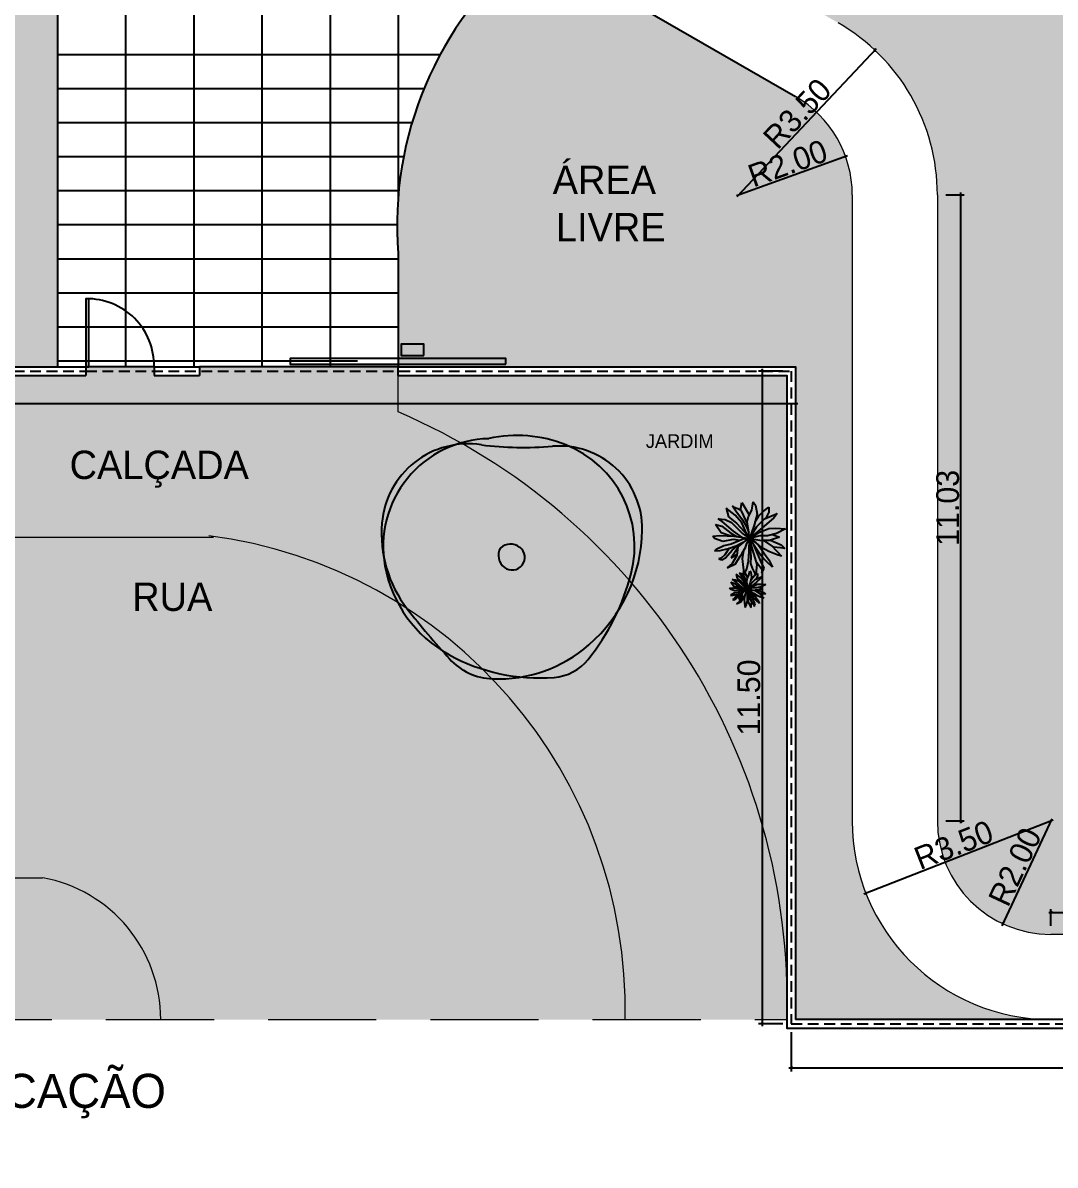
# Model space of a CAD drawing. Header units: feet. Extents: x 1734 to 1931, y 883 to 1088.
# Drawn here: x 1823.87 to 1842.05, y 1031.99 to 1052.12 of the extents above; entities that cross this region are included whole.
import ezdxf

# ---------------------------------------------------------------- set-up
doc = ezdxf.new("R2010")
doc.units = ezdxf.units.FT
doc.header["$LTSCALE"] = 0.3
doc.header["$MEASUREMENT"] = 0
doc.header["$PDMODE"] = 32
doc.header["$PDSIZE"] = 0.1
doc.linetypes.add('DASHED2', pattern=[0.375, 0.25, -0.125])
doc.linetypes.add('HIDDEN', pattern=[9.525, 6.35, -3.175])
doc.layers.get('0').update_dxf_attribs({"linetype": 'CONTINUOUS'})
doc.layers.get('Defpoints').update_dxf_attribs({"linetype": 'CONTINUOUS'})
for name, color, linetype in [('03', 96, 'CONTINUOUS'), ('1', 1, 'CONTINUOUS'), ('2', 44, 'CONTINUOUS'), ('3', 3, 'CONTINUOUS'), ('Cotas', 1, 'CONTINUOUS'), ('demolição', 140, 'DASHED2'), ('LOTE', 5, 'CONTINUOUS'), ('projecao', 8, 'HIDDEN'), ('Texto', 44, 'CONTINUOUS')]:
    doc.layers.add(name, color=color, linetype=linetype)
doc.styles.add('style1', font='GOTHIC.TTF')
doc.dimstyles.new('ESC-100', dxfattribs={"dimtxt": 0.16, "dimasz": 0.04, "dimexe": 0.06, "dimexo": 0.15, "dimgap": 0.02, "dimtad": 1, "dimzin": 4, "dimdsep": 46, "dimtxsty": 'style1', "dimblk": 'OBLIQUE', "dimcen": 0.01, "dimdle": 0.04, "dimclrd": 14, "dimclre": 14, "dimclrt": 2, "dimazin": 0, "dimtfac": 1, "dimtix": 1, "dimtmove": 2, "dimatfit": 0, "dimldrblk": 'OPEN90', "dimfxl": 1, "dimtolj": 1, "dimtzin": 4, "dimlwd": -1, "dimlwe": -1, "dimarcsym": 0})

# ---------------------------------------------------------------- blocks, each defined once
blk = doc.blocks.new('2D-VEG2')
at = {"layer": '1', "color": 78}
for p, q in [((-0.414, 1.38), (-0.519, 1.424)), ((-0.519, 1.424), (-0.467, 1.142)), ((-0.005, 1.105), (0.047, 1.449)), ((0.047, 1.449), (0.076, 1.524)), ((0.076, 1.524), (0.123, 1.305)), ((0.45, 1.349), (0.444, 1.455)), ((0.444, 1.455), (0.515, 1.349)), ((-1.01, 0.886), (-1.139, 1.004)), ((-1.139, 1.004), (-1.033, 0.742)), ((-0.554, 1.048), (-0.952, 1.18)), ((-0.952, 1.18), (-0.811, 0.954)), ((-0.811, 0.954), (-0.432, 0.673)), ((-0.317, 0.716), (-0.554, 1.048)), ((-0.467, 1.142), (-0.268, 0.579)), ((-0.198, 1.092), (-0.414, 1.38)), ((-0.151, 0.66), (-0.198, 1.092)), ((0.006, 0.792), (-0.005, 1.105)), ((0.123, 1.305), (0.147, 0.948)), ((0.147, 0.948), (0.135, 0.61)), ((0.146, 0.917), (0.351, 1.167)), ((0.234, 0.579), (0.55, 0.954)), ((0.48, 1.18), (0.258, 0.817)), ((0.351, 1.167), (0.45, 1.349)), ((0.515, 1.349), (0.48, 1.18)), ((0.55, 0.954), (0.48, 0.673)), ((0.526, 0.698), (0.783, 0.986)), ((0.783, 0.986), (0.9, 1.236)), ((0.9, 1.236), (0.83, 0.848)), ((-1.471, 0.573), (-1.103, 0.579)), ((-1.092, 0.297), (-1.471, 0.573)), ((-1.103, 0.579), (-0.753, 0.341)), ((-1.033, 0.742), (-0.841, 0.523)), ((-0.782, 0.742), (-1.01, 0.886)), ((-0.841, 0.523), (-0.537, 0.36)), ((-0.473, 0.554), (-0.782, 0.742)), ((-0.137, 0.296), (-0.473, 0.554)), ((-0.432, 0.673), (-0.233, 0.491)), ((-0.268, 0.579), (0, 0)), ((-0.036, 0.403), (-0.151, 0.66)), ((-0.052, 0.26), (0.006, 0.792)), ((0.041, 0.203), (0.193, 0.56)), ((0.135, 0.61), (0.071, 0.273)), ((0.258, 0.817), (0.103, 0.45)), ((0.193, 0.56), (0.526, 0.698)), ((0.421, 0.383), (0.707, 0.535)), ((0.59, 0.585), (0.497, 0.466)), ((0.83, 0.848), (0.59, 0.585)), ((0.707, 0.535), (1.064, 0.598)), ((1.064, 0.598), (1.379, 0.635)), ((1.379, 0.635), (1.169, 0.466)), ((-1.218, 0.031), (-1.512, -0.116)), ((-1.407, 0.241), (-1.483, 0.285)), ((-1.483, 0.285), (-1.197, 0.203)), ((-1.308, 0.109), (-1.407, 0.241)), ((-1.179, -0.003), (-1.308, 0.109)), ((-1.197, 0.203), (-0.858, 0.072)), ((-0.712, 0.122), (-1.092, 0.297)), ((-0.858, 0.072), (-0.461, -0.016)), ((-0.753, 0.341), (-0.137, 0.036)), ((-0.204, 0.053), (-0.712, 0.122)), ((-0.537, 0.36), (-0.274, 0.216)), ((-0.473, -0.341), (0, 0)), ((0, 0), (-0.379, -0.429)), ((-0.362, -0.836), (0, 0)), ((0, 0), (-0.35, -0.053)), ((-0.274, 0.216), (0, 0)), ((0, 0), (-0.204, 0.053)), ((0, 0), (-0.128, -0.441)), ((0, 0), (-0.052, 0.26)), ((0, 0), (0.041, 0.203)), ((0.509, 0.172), (0, 0)), ((0.17, 0.166), (0, 0)), ((0, 0), (0.742, 0.166)), ((0.462, 0.016), (0, 0)), ((0.018, -0.429), (0, 0)), ((0, 0), (0.263, -0.541)), ((0.246, -0.203), (0, 0)), ((0.807, -0.241), (0, 0)), ((0.316, 0.266), (0.17, 0.166)), ((0.497, 0.466), (0.316, 0.266)), ((0.824, 0.009), (0.462, 0.016)), ((0.684, 0.235), (0.509, 0.172)), ((0.883, 0.303), (0.684, 0.235)), ((0.742, 0.166), (0.999, 0.26)), ((1.11, 0.003), (0.824, 0.009)), ((1.169, 0.466), (0.883, 0.303)), ((0.988, 0.006), (1.356, -0.122)), ((0.999, 0.26), (1.204, 0.247)), ((1.362, 0.109), (1.11, 0.003)), ((1.204, 0.247), (1.443, 0.21)), ((1.519, 0.172), (1.362, 0.109)), ((1.443, 0.21), (1.519, 0.172)), ((-1.512, -0.116), (-0.934, -0.254)), ((-1.092, -0.416), (-1.407, -0.573)), ((-0.607, -0.085), (-1.179, -0.003)), ((-0.882, -0.222), (-1.092, -0.416)), ((-0.683, -0.103), (-0.882, -0.222)), ((-0.864, -0.579), (-0.473, -0.341)), ((-0.587, -0.411), (-0.782, -0.635)), ((-0.35, -0.053), (-0.683, -0.103)), ((-0.379, -0.429), (-0.601, -0.817)), ((-0.461, -0.016), (-0.249, -0.04)), ((-0.128, -0.441), (-0.169, -0.873)), ((0.106, -0.736), (0.018, -0.429)), ((0.491, -0.36), (0.246, -0.203)), ((1.023, -0.185), (0.307, -0.092)), ((0.324, -0.253), (0.778, -0.41)), ((0.737, -0.604), (0.491, -0.36)), ((0.778, -0.41), (1.07, -0.51)), ((1.128, -0.404), (0.807, -0.241)), ((1.338, -0.228), (1.023, -0.185)), ((1.403, -0.573), (1.128, -0.404)), ((1.519, -0.078), (1.338, -0.228)), ((1.356, -0.122), (1.519, -0.078)), ((-1.407, -0.573), (-1.244, -0.623)), ((-1.244, -0.623), (-0.864, -0.579)), ((-0.911, -0.848), (-1.004, -1.13)), ((-0.782, -0.635), (-0.911, -0.848)), ((-0.811, -1.073), (-0.613, -0.873)), ((-0.601, -0.817), (-0.66, -1.374)), ((-0.531, -1.205), (-0.362, -0.836)), ((-0.169, -0.873), (-0.099, -1.161)), ((0.117, -1.117), (0.106, -0.736)), ((0.322, -0.804), (0.252, -0.529)), ((0.263, -0.541), (0.623, -0.844)), ((0.293, -1.192), (0.316, -0.804)), ((0.316, -0.804), (0.62, -1.167)), ((0.554, -0.786), (1.075, -1.055)), ((0.737, -1.111), (0.623, -0.844)), ((0.97, -0.892), (0.737, -0.604)), ((1.075, -1.055), (0.97, -0.892)), ((1.07, -0.51), (1.403, -0.573)), ((-1.004, -1.13), (-0.811, -1.073)), ((-0.66, -1.374), (-0.531, -1.205)), ((-0.099, -1.161), (0.041, -1.524)), ((0.041, -1.524), (0.117, -1.117)), ((0.117, -0.942), (0.293, -1.192)), ((0.62, -1.167), (0.813, -1.267)), ((0.813, -1.267), (0.737, -1.111))]:
    blk.add_line(p, q, dxfattribs=at)
blk = doc.blocks.new('Arvore_M')
at = {"color": 89, "true_color": 0x2e4b26}
for centre, radius, start, end in [((29.6, 148.2), 161.7, 100.4555, 151.0425), ((41.7, 154), 157.5, 85.3103, 127.4297), ((25, 173), 136.5, 1.1676, 100.4555), ((45.6, 202.1), 109.3, 351.1087, 85.3103), ((683.4, -654.4), 1189.6, 128.3098, 132.2959), ((-64.8, 167.9), 77.9, 132.2959, 177.6877), ((95.6, 111.7), 237.1, 151.0425, 184.4792), ((582.4, 131.8), 432.1, 172.9001, 184.8756), ((0.2, 139.7), 165.3, 338.1526, 12.6145), ((32.3, 164), 175, 177.6877, 221.0767), ((13.7, 144.5), 19.1, 61.2791, 142.6793), ((8.9, 148.2), 19.1, 321.6826, 43.0427), ((11.3, 146.3), 16.1, 142.6793, 321.6826), ((-79.4, 98), 61.6, 184.4792, 231.1587), ((47.5, 86.2), 104.7, 269.0752, 4.8756), ((25.1, 129.7), 138.5, 255.6085, 338.1526), ((62, 273.5), 287, 231.1587, 255.6085), ((49, 178.6), 197.2, 221.0767, 269.0752)]:
    blk.add_arc(centre, radius, start, end, dxfattribs=at)
blk = doc.blocks.new('_Oblique')
at = {"color": 0, "linetype": 'ByBlock', "lineweight": -2}
blk.add_line((-0.5, -0.5), (0.5, 0.5), dxfattribs=at)
blk = doc.blocks.new('*D598')
at = {"layer": 'Cotas', "color": 14, "transparency": 16777216}
blk.add_line((1836.452, 1049.057), (1838.905, 1051.663), dxfattribs=at)
at = {"layer": 'Defpoints', "color": 0, "transparency": 16777216}
for p in [(1838.878, 1051.634), (1836.479, 1049.086)]:
    blk.add_point(p, dxfattribs=at)
at = {"layer": 'Cotas', "color": 14, "transparency": 16777216, "xscale": 0.04, "yscale": 0.04, "zscale": 0.04, "rotation": 46.72981498360918}
blk.add_blockref('_Oblique', (1838.878, 1051.634), dxfattribs=at)
at = {"layer": 'Cotas', "color": 2, "transparency": 16777216, "insert": (1837.511, 1050.518), "char_height": 0.4, "attachment_point": 5, "rotation": 46.7298, "style": 'style1'}
blk.add_mtext('\\A1;R3.50', dxfattribs=at)
blk = doc.blocks.new('_Open90')
at = {"color": 0, "linetype": 'ByBlock', "lineweight": -2}
for p, q in [((0, 0), (-1, 0)), ((-0.5, 0.5), (0, 0)), ((0, 0), (-0.5, -0.5))]:
    blk.add_line(p, q, dxfattribs=at)
blk = doc.blocks.new('*D599')
at = {"layer": 'Cotas', "color": 14, "transparency": 16777216}
blk.add_line((1836.441, 1049.072), (1838.398, 1049.778), dxfattribs=at)
at = {"layer": 'Defpoints', "color": 0, "transparency": 16777216}
for p in [(1838.36, 1049.764), (1836.479, 1049.086)]:
    blk.add_point(p, dxfattribs=at)
at = {"layer": 'Cotas', "color": 14, "transparency": 16777216, "xscale": 0.04, "yscale": 0.04, "zscale": 0.04, "rotation": 19.82346587252266}
blk.add_blockref('_Oblique', (1838.36, 1049.764), dxfattribs=at)
at = {"layer": 'Cotas', "color": 2, "transparency": 16777216, "insert": (1837.342, 1049.641), "char_height": 0.4, "attachment_point": 5, "rotation": 19.8235, "style": 'style1'}
blk.add_mtext('\\A1;R2.00', dxfattribs=at)
blk = doc.blocks.new('*D600')
at = {"layer": 'Cotas', "color": 14, "transparency": 16777216}
blk.add_line((1842.016, 1038.07), (1838.683, 1036.764), dxfattribs=at)
at = {"layer": 'Defpoints', "color": 0, "transparency": 16777216}
for p in [(1841.979, 1038.055), (1838.72, 1036.778)]:
    blk.add_point(p, dxfattribs=at)
at = {"layer": 'Cotas', "color": 14, "transparency": 16777216, "xscale": 0.04, "yscale": 0.04, "zscale": 0.04, "rotation": 201.4030274428271}
blk.add_blockref('_Oblique', (1838.72, 1036.778), dxfattribs=at)
at = {"layer": 'Cotas', "color": 2, "transparency": 16777216, "insert": (1840.266, 1037.631), "char_height": 0.4, "attachment_point": 5, "rotation": 21.403, "style": 'style1'}
blk.add_mtext('\\A1;R3.50', dxfattribs=at)
blk = doc.blocks.new('*D601')
at = {"layer": 'Cotas', "color": 14, "transparency": 16777216}
blk.add_line((1841.996, 1038.092), (1841.114, 1036.208), dxfattribs=at)
at = {"layer": 'Defpoints', "color": 0, "transparency": 16777216}
for p in [(1841.979, 1038.055), (1841.131, 1036.244)]:
    blk.add_point(p, dxfattribs=at)
at = {"layer": 'Cotas', "color": 14, "transparency": 16777216, "xscale": 0.04, "yscale": 0.04, "zscale": 0.04, "rotation": 244.9007901747634}
blk.add_blockref('_Oblique', (1841.131, 1036.244), dxfattribs=at)
at = {"layer": 'Cotas', "color": 2, "transparency": 16777216, "insert": (1841.346, 1037.247), "char_height": 0.4, "attachment_point": 5, "rotation": 64.9008, "style": 'style1'}
blk.add_mtext('\\A1;R2.00', dxfattribs=at)
blk = doc.blocks.new('*D567')
at = {"layer": 'Cotas', "color": 14, "transparency": 16777216}
for p, q in [((1840.129, 1049.086), (1840.453, 1049.086)), ((1840.393, 1038.015), (1840.393, 1049.126)), ((1840.129, 1038.055), (1840.453, 1038.055))]:
    blk.add_line(p, q, dxfattribs=at)
at = {"layer": 'Defpoints', "color": 0, "transparency": 16777216}
for p in [(1839.979, 1049.086), (1840.393, 1049.086), (1839.979, 1038.055)]:
    blk.add_point(p, dxfattribs=at)
at = {"layer": 'Cotas', "color": 14, "transparency": 16777216, "xscale": 0.04, "yscale": 0.04, "zscale": 0.04}
for p, rotation in [((1840.393, 1049.086), 90), ((1840.393, 1038.055), 270)]:
    blk.add_blockref('_Oblique', p, dxfattribs=dict(at, rotation=rotation))
at = {"layer": 'Cotas', "color": 2, "transparency": 16777216, "insert": (1840.162, 1043.571), "char_height": 0.4, "attachment_point": 5, "rotation": 90, "style": 'style1'}
blk.add_mtext('\\A1;11.03', dxfattribs=at)
blk = doc.blocks.new('*D568')
at = {"layer": 'Cotas', "color": 14, "transparency": 16777216}
for p, q in [((1841.939, 1036.44), (1859.019, 1036.44)), ((1841.979, 1036.205), (1841.979, 1036.5)), ((1858.979, 1036.205), (1858.979, 1036.5))]:
    blk.add_line(p, q, dxfattribs=at)
at = {"layer": 'Defpoints', "color": 0, "transparency": 16777216}
for p in [(1858.979, 1036.44), (1841.979, 1036.055), (1858.979, 1036.055)]:
    blk.add_point(p, dxfattribs=at)
at = {"layer": 'Cotas', "color": 14, "transparency": 16777216, "xscale": 0.04, "yscale": 0.04, "zscale": 0.04, "rotation": 180}
blk.add_blockref('_Oblique', (1841.979, 1036.44), dxfattribs=at)
at = {"layer": 'Cotas', "color": 14, "transparency": 16777216, "xscale": 0.04, "yscale": 0.04, "zscale": 0.04}
blk.add_blockref('_Oblique', (1858.979, 1036.44), dxfattribs=at)
at = {"layer": 'Cotas', "color": 2, "transparency": 16777216, "insert": (1850.479, 1036.67), "char_height": 0.4, "attachment_point": 5, "style": 'style1'}
blk.add_mtext('\\A1;17.00', dxfattribs=at)
blk = doc.blocks.new('*D571')
at = {"layer": 'Cotas', "color": 14, "transparency": 16777216}
for p, q in [((1805.404, 1045.83), (1805.404, 1045.35)), ((1837.479, 1045.83), (1837.479, 1045.35)), ((1805.364, 1045.41), (1837.519, 1045.41))]:
    blk.add_line(p, q, dxfattribs=at)
at = {"layer": 'Defpoints', "color": 0, "transparency": 16777216}
for p in [(1805.404, 1045.98), (1837.479, 1045.98), (1837.479, 1045.41)]:
    blk.add_point(p, dxfattribs=at)
at = {"layer": 'Cotas', "color": 14, "transparency": 16777216, "xscale": 0.04, "yscale": 0.04, "zscale": 0.04, "rotation": 180}
blk.add_blockref('_Oblique', (1805.404, 1045.41), dxfattribs=at)
at = {"layer": 'Cotas', "color": 14, "transparency": 16777216, "xscale": 0.04, "yscale": 0.04, "zscale": 0.04}
blk.add_blockref('_Oblique', (1837.479, 1045.41), dxfattribs=at)
at = {"layer": 'Cotas', "color": 2, "transparency": 16777216, "insert": (1821.441, 1045.64), "char_height": 0.4, "attachment_point": 5, "style": 'style1'}
blk.add_mtext('\\A1;32.08', dxfattribs=at)
blk = doc.blocks.new('*D572')
at = {"layer": 'Cotas', "color": 14, "transparency": 16777216}
for p, q in [((1836.889, 1046.02), (1836.889, 1034.44)), ((1837.254, 1045.98), (1836.829, 1045.98)), ((1837.254, 1034.48), (1836.829, 1034.48))]:
    blk.add_line(p, q, dxfattribs=at)
at = {"layer": 'Defpoints', "color": 0, "transparency": 16777216}
for p in [(1837.404, 1045.98), (1836.889, 1034.48), (1837.404, 1034.48)]:
    blk.add_point(p, dxfattribs=at)
at = {"layer": 'Cotas', "color": 14, "transparency": 16777216, "xscale": 0.04, "yscale": 0.04, "zscale": 0.04}
for p, rotation in [((1836.889, 1045.98), 90), ((1836.889, 1034.48), 270)]:
    blk.add_blockref('_Oblique', p, dxfattribs=dict(at, rotation=rotation))
at = {"layer": 'Cotas', "color": 2, "transparency": 16777216, "insert": (1836.659, 1040.23), "char_height": 0.4, "attachment_point": 5, "rotation": 90, "style": 'style1'}
blk.add_mtext('\\A1;11.50', dxfattribs=at)
blk = doc.blocks.new('*D585')
at = {"layer": 'Cotas', "color": 14, "transparency": 16777216}
for p, q in [((1837.404, 1034.33), (1837.404, 1033.642)), ((1862.554, 1034.33), (1862.554, 1033.642)), ((1837.364, 1033.702), (1862.594, 1033.702))]:
    blk.add_line(p, q, dxfattribs=at)
at = {"layer": 'Defpoints', "color": 0, "transparency": 16777216}
for p in [(1837.404, 1034.48), (1862.554, 1034.48), (1862.554, 1033.702)]:
    blk.add_point(p, dxfattribs=at)
at = {"layer": 'Cotas', "color": 14, "transparency": 16777216, "xscale": 0.04, "yscale": 0.04, "zscale": 0.04, "rotation": 180}
blk.add_blockref('_Oblique', (1837.404, 1033.702), dxfattribs=at)
at = {"layer": 'Cotas', "color": 14, "transparency": 16777216, "xscale": 0.04, "yscale": 0.04, "zscale": 0.04}
blk.add_blockref('_Oblique', (1862.554, 1033.702), dxfattribs=at)
at = {"layer": 'Cotas', "color": 2, "transparency": 16777216, "insert": (1849.979, 1033.932), "char_height": 0.4, "attachment_point": 5, "style": 'style1'}
blk.add_mtext('\\A1;25.15', dxfattribs=at)

msp = doc.modelspace()

# ---------------------------------------------------------------- hatches: boundary and pattern name
at = {"linetype": 'Continuous', "true_color": 0xbdcb95}
h = msp.add_hatch(color=253, dxfattribs=at)
h.dxf.hatch_style = 1
h.paths.add_polyline_path([(1860.979, 1082.555, 0.414214), (1858.979, 1084.555), (1808.979, 1084.555, 0.414214), (1806.979, 1082.555), (1806.979, 1063.555, 0.414214), (1808.979, 1061.555), (1820.943, 1061.555, -0.131652), (1822.693, 1061.086), (1824.479, 1060.055), (1834.331, 1054.367), (1838.229, 1052.117, -0.267949), (1839.979, 1049.086), (1839.979, 1038.055, 0.414214), (1841.979, 1036.055), (1858.979, 1036.055, 0.414214), (1860.979, 1038.055)])
h.paths.add_polyline_path([(1837.929, 1063.055), (1837.929, 1060.205), (1834.779, 1060.205), (1834.746, 1062.004, -0.083534), (1833.556, 1054.93), (1824.479, 1060.171), (1824.479, 1062.955), (1834.725, 1062.955, -0.011002), (1834.746, 1062.004), (1834.779, 1063.055), (1824.479, 1063.055), (1824.479, 1066.855), (1817.479, 1066.855), (1817.479, 1063.055), (1810.479, 1063.055), (1810.479, 1067.355), (1809.579, 1067.355), (1809.579, 1074.355), (1810.479, 1074.355), (1810.479, 1079.655), (1817.479, 1079.655), (1817.479, 1082.355), (1824.979, 1082.355), (1824.979, 1079.655), (1843.579, 1079.655), (1843.579, 1081.805), (1847.029, 1081.805), (1847.029, 1079.655), (1849.029, 1079.655), (1849.029, 1063.055)], flags=16)
h.paths.add_polyline_path([(1837.566, 1081.265, 0.812596), (1831.781, 1080.255), (1831.781, 1079.755), (1831.631, 1079.755), (1831.631, 1080.255, -0.810376), (1837.698, 1081.34)], flags=16)
h.paths.add_polyline_path([(1831.534, 1079.805), (1831.534, 1080.193), (1831.189, 1080.193), (1831.189, 1079.805)], flags=24)
h.paths.add_polyline_path([(1831.534, 1079.505), (1831.534, 1079.893), (1831.189, 1079.893), (1831.189, 1079.505)], flags=8)
h.paths.add_polyline_path([(1837.934, 1080.214), (1837.934, 1080.726), (1837.589, 1080.726), (1837.589, 1080.214)], flags=24)
for points in [[(1821.943, 1059.787, 0.131652), (1820.943, 1060.055), (1808.979, 1060.055, -0.414214), (1805.479, 1063.555), (1805.479, 1058.055), (1823.479, 1058.055), (1823.479, 1046.055), (1824.479, 1046.055), (1824.479, 1058.208), (1832.752, 1053.431, 0.243495), (1830.479, 1048.055), (1830.479, 1046.055), (1837.479, 1046.055), (1837.479, 1034.555), (1841.979, 1034.555, -0.414214), (1838.479, 1038.055), (1838.479, 1049.086, 0.267949), (1837.479, 1050.818), (1832.846, 1053.493), (1824.479, 1058.323)], [(1837.329, 1045.905), (1830.479, 1045.905), (1830.479, 1045.261, -0.292551), (1837.329, 1035.174)]]:
    msp.add_hatch(color=253, dxfattribs=at).paths.add_polyline_path(points)
h = msp.add_hatch(color=253, dxfattribs=at)
h.dxf.hatch_style = 1
h.paths.add_polyline_path([(1824.217, 1037.055), (1805.329, 1037.055), (1805.329, 1034.555), (1826.298, 1034.555, 0.361741)])
at = {"layer": 'demolição', "linetype": 'Continuous'}
h = msp.add_hatch(color=255, dxfattribs=at)
h.dxf.hatch_style = 1
h.paths.add_polyline_path([(1830.479, 1045.261), (1830.479, 1045.905), (1830.479, 1046.055), (1826.979, 1046.055), (1826.979, 1045.905), (1826.179, 1045.905), (1826.179, 1046.055), (1824.979, 1046.055), (1824.979, 1045.905), (1805.329, 1045.905), (1805.329, 1043.055), (1827.224, 1043.055, -0.381321), (1834.478, 1034.555), (1837.329, 1034.555, 0.307445)])
h = msp.add_hatch(color=251, dxfattribs=at)
h.dxf.hatch_style = 1
h.paths.add_polyline_path([(1827.224, 1043.055), (1805.329, 1043.055), (1805.329, 1037.055), (1824.217, 1037.055, -0.361741), (1826.298, 1034.555), (1834.478, 1034.555, 0.381321)])

# ---------------------------------------------------------------- linework, layer by layer
at = {"layer": '1', "linetype": 'Continuous'}
for p, q in [((1824.479, 1058.208), (1824.479, 1046.055)), ((1832.846, 1053.493), (1837.479, 1050.818)), ((1830.479, 1048.055), (1830.479, 1046.055)), ((1826.179, 1046.055), (1824.979, 1046.055)), ((1830.479, 1046.055), (1826.979, 1046.055))]:
    msp.add_line(p, q, dxfattribs=at)
at = {"layer": '1', "color": 251, "linetype": 'Continuous'}
for p, q in [((1825.679, 1057.515), (1825.679, 1046.055)), ((1826.879, 1056.822), (1826.879, 1046.055)), ((1828.079, 1056.129), (1828.079, 1046.055)), ((1829.279, 1055.437), (1829.279, 1046.055)), ((1830.479, 1054.744), (1830.479, 1049.04)), ((1831.217, 1051.555), (1824.479, 1051.555)), ((1830.934, 1050.955), (1824.479, 1050.955)), ((1830.723, 1050.355), (1824.479, 1050.355)), ((1830.576, 1049.755), (1824.479, 1049.755)), ((1830.489, 1049.155), (1824.479, 1049.155)), ((1830.46, 1048.555), (1824.479, 1048.555)), ((1830.479, 1047.955), (1824.479, 1047.955)), ((1830.479, 1047.355), (1824.479, 1047.355)), ((1830.479, 1046.755), (1824.479, 1046.755)), ((1829.766, 1046.155), (1824.479, 1046.155))]:
    msp.add_line(p, q, dxfattribs=at)
at = {"layer": '1', "linetype": 'Continuous', "lineweight": 9}
for p, q in [((1838.479, 1049.086), (1838.479, 1038.055)), ((1839.979, 1049.086), (1839.979, 1038.055)), ((1858.979, 1036.055), (1841.979, 1036.055))]:
    msp.add_line(p, q, dxfattribs=at)
at = {"layer": '1', "linetype": 'Continuous'}
for centre, radius, start, end in [((1836.808, 1048.548), 6.348, 129.7099, 184.4495), ((1825.004, 1046.08), 1.175, 358.7811, 91.2189)]:
    msp.add_arc(centre, radius, start, end, dxfattribs=at)
at = {"layer": '1', "linetype": 'Continuous', "lineweight": 9}
for centre, radius, start, end in [((1836.479, 1049.086), 3.5, 0, 60), ((1836.479, 1049.086), 2, 0, 60), ((1841.979, 1038.055), 3.5, 180, 270), ((1841.979, 1038.055), 2, 180, 270)]:
    msp.add_arc(centre, radius, start, end, dxfattribs=at)
at = {"layer": '2', "linetype": 'Continuous'}
for points in [[(1825.029, 1046.055), (1825.029, 1047.255), (1824.979, 1047.255), (1824.979, 1046.055)], [(1830.931, 1046.255), (1830.931, 1046.455), (1830.531, 1046.455), (1830.531, 1046.255)], [(1832.379, 1046.105), (1832.379, 1046.205), (1828.579, 1046.205), (1828.579, 1046.105)]]:
    msp.add_lwpolyline(points, close=True, dxfattribs=at)
at = {"layer": '3'}
for p, q in [((1824.979, 1046.055), (1824.979, 1045.905)), ((1826.179, 1046.055), (1826.179, 1045.905)), ((1826.979, 1046.055), (1826.979, 1045.905)), ((1830.479, 1045.905), (1830.479, 1046.055)), ((1862.479, 1034.555), (1837.479, 1034.555)), ((1862.479, 1034.555), (1837.479, 1034.555))]:
    msp.add_line(p, q, dxfattribs=at)
for points in [[(1849.479, 1086.205), (1805.329, 1086.205), (1805.329, 1045.905), (1824.979, 1045.905)], [(1830.479, 1045.905), (1837.329, 1045.905), (1837.329, 1034.405), (1862.629, 1034.405), (1862.629, 1086.205)], [(1805.479, 1046.055), (1824.979, 1046.055)], [(1805.479, 1046.055), (1824.979, 1046.055)], [(1805.479, 1046.055), (1824.979, 1046.055)], [(1826.179, 1046.055), (1826.979, 1046.055)], [(1826.179, 1046.055), (1826.979, 1046.055)], [(1826.179, 1046.055), (1826.979, 1046.055)], [(1826.179, 1046.055), (1826.979, 1046.055)], [(1830.479, 1046.055), (1837.479, 1046.055), (1837.479, 1034.555)], [(1826.179, 1045.905), (1826.979, 1045.905)]]:
    msp.add_lwpolyline(points, dxfattribs=at)
at = {"layer": 'LOTE', "color": 1, "linetype": 'HIDDEN', "lineweight": 15}
msp.add_lwpolyline([(1805.329, 1045.905), (1805.329, 1034.555), (1837.329, 1034.555)], dxfattribs=at)
at = {"layer": 'LOTE', "color": 1, "linetype": 'Continuous', "lineweight": 13}
msp.add_lwpolyline([(1837.329, 1034.555, 0.307445), (1830.479, 1045.261), (1830.479, 1045.905)], format="xyb", dxfattribs=at)
at = {"layer": 'LOTE', "color": 1, "linetype": 'Continuous', "lineweight": 9}
for points in [[(1805.329, 1043.055), (1827.224, 1043.055)], [(1805.329, 1037.055), (1824.217, 1037.055)]]:
    msp.add_lwpolyline(points, dxfattribs=at)
msp.add_lwpolyline([(1834.478, 1034.555, 0.382992), (1827.142, 1043.08)], format="xyb", dxfattribs=at)
msp.add_arc((1823.756, 1034.555), 2.542, 0, 79.5485, dxfattribs=at)
at = {"layer": 'projecao', "ltscale": 0.1}
msp.add_lwpolyline([(1824.979, 1045.98), (1837.404, 1045.98), (1837.404, 1034.48), (1862.554, 1034.48), (1862.554, 1086.13), (1805.404, 1086.13), (1805.404, 1045.98), (1824.979, 1045.98)], dxfattribs=at)

# ---------------------------------------------------------------- block references
at = {"rotation": 106.564266017025}
for p, xscale, yscale, zscale in [((1836.67, 1043.032), -0.428371909930536, 0.428371909930536, 0.428371909930536), ((1836.64, 1042.138), -0.214185954965268, 0.214185954965268, 0.214185954965268)]:
    msp.add_blockref('2D-VEG2', p, dxfattribs=dict(at, xscale=xscale, yscale=yscale, zscale=zscale))
at = {"layer": '03', "color": 3, "xscale": 0.01391521947729757, "yscale": 0.01391521947729757, "zscale": 0.01391521947729757, "rotation": 90}
msp.add_blockref('Arvore_M', (1834.522, 1042.543), dxfattribs=at)

# ---------------------------------------------------------------- texts
at = {"layer": 'Texto', "attachment_point": 1, "style": 'style1'}
for s, insert, char_height, width in [('\\pi1.72273;{\\H2.4x;\\P\\pi0.82659;\\H2.0833x;ÁREA \\P\\pi0.8842;LIVRE}', (1832.375, 1050.001), 0.1, 3.44546), ('\\pxqc;{\\H2.4x;JARDIM}', (1833.717, 1044.868), 0.1, 3.44546), ('\\pi-0.00824;CALÇADA', (1824.7, 1044.579), 0.5, 3.44546), ('\\pxqc;{\\C255;RUA}', (1824.778, 1042.255), 0.5, 3.44546), ('\\pi10.7153;\\P\\P\\pi0.09355;{\\H6x;PLANTA DE COBERTURA, IMPLANTAÇÃO E LOCAÇÃO \\P\\pi9.67968;1/200}', (1805.476, 1033.932), 0.1, 21.4306)]:
    msp.add_mtext(s, dxfattribs=dict(at, insert=insert, char_height=char_height, width=width))

# ---------------------------------------------------------------- dimensions: what is measured, and where the dimension line sits
at = {"layer": 'Cotas'}
for center, mpoint, picture, middle in [((1836.479, 1049.086), (1838.878, 1051.634), '*D598', (1837.511, 1050.518)), ((1836.479, 1049.086), (1838.36, 1049.764), '*D599', (1837.342, 1049.641)), ((1841.979, 1038.055), (1838.72, 1036.778), '*D600', (1840.266, 1037.631)), ((1841.979, 1038.055), (1841.131, 1036.244), '*D601', (1841.346, 1037.247))]:
    dim = msp.add_radius_dim(center=center, mpoint=mpoint, dimstyle='ESC-100', override={"dimtxt": 0.4}, dxfattribs=at)
    dim.commit()
    dim.dimension.update_dxf_attribs({"geometry": picture, "text_midpoint": middle})
for base, p1, p2, picture, middle in [((1840.393, 1049.086), (1839.979, 1038.055), (1839.979, 1049.086), '*D567', (1840.162, 1043.571)), ((1836.889, 1034.48), (1837.404, 1045.98), (1837.404, 1034.48), '*D572', (1836.659, 1040.23))]:
    dim = msp.add_linear_dim(base=base, p1=p1, p2=p2, angle=90, dimstyle='ESC-100', override={"dimtxt": 0.4}, dxfattribs=at)
    dim.commit()
    dim.dimension.update_dxf_attribs({"geometry": picture, "text_midpoint": middle})
for base, p1, p2, picture, middle in [((1837.478927001, 1045.410393454), (1805.403927001, 1045.980377936), (1837.478927001, 1045.980377936), '*D571', (1821.441427001, 1045.640454636)), ((1858.979, 1036.44), (1841.979, 1036.055), (1858.979, 1036.055), '*D568', (1850.479, 1036.67)), ((1862.554, 1033.702), (1837.404, 1034.48), (1862.554, 1034.48), '*D585', (1849.979, 1033.932))]:
    dim = msp.add_linear_dim(base=base, p1=p1, p2=p2, dimstyle='ESC-100', override={"dimtxt": 0.4}, dxfattribs=at)
    dim.commit()
    dim.dimension.update_dxf_attribs({"geometry": picture, "text_midpoint": middle})

doc.saveas('drawing.dxf')
